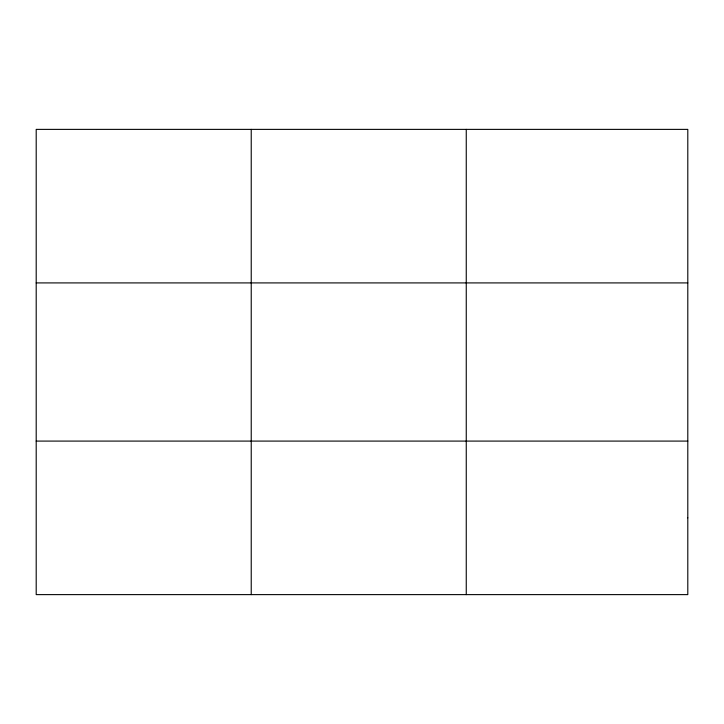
<?xml version="1.0" encoding="UTF-8"?>
<svg xmlns="http://www.w3.org/2000/svg" width="724" height="724" viewBox="0 0 724 724"><rect width="100%" height="100%" fill="white"/><g stroke="black" fill="none" stroke-linecap="round" stroke-linejoin="round"><path stroke-width="1.09" d="M251.228 129.379L251.228 594.621M466.256 129.379L466.256 594.621M36.2 282.912L687.8 282.912M36.2 441.088L687.8 441.088M687.8 517.85L687.8 594.621L36.2 594.621L36.2 129.379L687.8 129.379L687.8 517.85"/></g></svg>
